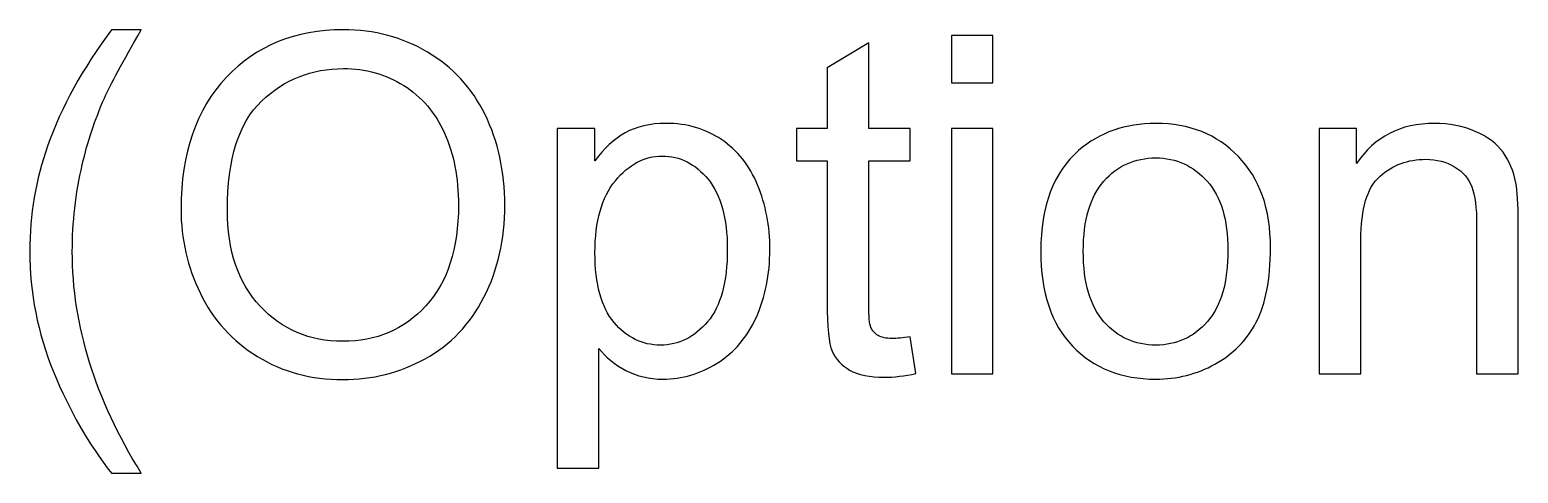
# Model space of a CAD drawing. Header units: millimetres. Extents: x -961 to -101, y 26 to 952.
# Drawn here: x -960.78 to -920.78, y 80.25 to 92.16 of the extents above; entities that cross this region are included whole.
import ezdxf

# ---------------------------------------------------------------- set-up
doc = ezdxf.new("R2010")
doc.units = ezdxf.units.MM
doc.header["$MEASUREMENT"] = 0
doc.layers.add('Layer 1', color=7, linetype='Continuous')

msp = doc.modelspace()

# ---------------------------------------------------------------- linework, layer by layer
at = {"layer": 'Layer 1', "color": 250}
for points, knots in [([(-958.5781, 80.25), (-959.1919, 81.0268), (-959.7126, 81.9349), (-960.1381, 82.9763), (-960.1381, 82.9763), (-960.5635, 84.0177), (-960.7752, 85.0972), (-960.7752, 86.2127), (-960.7752, 86.2127), (-960.7752, 87.1969), (-960.6164, 88.1388), (-960.2989, 89.0384), (-960.2989, 89.0384), (-959.9264, 90.084), (-959.3528, 91.1254), (-958.5781, 92.1626), (-958.5781, 92.1626), (-958.5781, 92.1626), (-957.778, 92.1626), (-957.778, 92.1626), (-957.778, 92.1626), (-958.2775, 91.3032), (-958.6098, 90.6894), (-958.7707, 90.3211), (-958.7707, 90.3211), (-959.0226, 89.7517), (-959.2216, 89.1569), (-959.3655, 88.5368), (-959.3655, 88.5368), (-959.5433, 87.7642), (-959.6322, 86.9874), (-959.6322, 86.2063), (-959.6322, 86.2063), (-959.6322, 84.2188), (-959.0141, 82.2333), (-957.778, 80.25), (-957.778, 80.25), (-957.778, 80.25), (-958.5781, 80.25), (-958.5781, 80.25)], [0, 0, 0, 0, 0.0909091, 0.0909091, 0.0909091, 0.0909091, 0.1818182, 0.1818182, 0.1818182, 0.1818182, 0.2727273, 0.2727273, 0.2727273, 0.2727273, 0.3636364, 0.3636364, 0.3636364, 0.3636364, 0.4545455, 0.4545455, 0.4545455, 0.4545455, 0.5454545, 0.5454545, 0.5454545, 0.5454545, 0.6363636, 0.6363636, 0.6363636, 0.6363636, 0.7272727, 0.7272727, 0.7272727, 0.7272727, 0.8181818, 0.8181818, 0.8181818, 0.8181818, 1, 1, 1, 1]), ([(-956.7112, 87.343), (-956.7112, 88.85), (-956.3048, 90.0311), (-955.4941, 90.8841), (-955.4941, 90.8841), (-954.6834, 91.7372), (-953.6378, 92.1626), (-952.3551, 92.1626), (-952.3551, 92.1626), (-951.5148, 92.1626), (-950.7591, 91.9615), (-950.0839, 91.5615), (-950.0839, 91.5615), (-949.4108, 91.1614), (-948.8965, 90.6026), (-948.543, 89.8851), (-948.543, 89.8851), (-948.1895, 89.1696), (-948.0117, 88.3568), (-948.0117, 87.4488), (-948.0117, 87.4488), (-948.0117, 86.528), (-948.198, 85.7025), (-948.5705, 84.9765), (-948.5705, 84.9765), (-948.943, 84.2484), (-949.4701, 83.6981), (-950.1516, 83.3255), (-950.1516, 83.3255), (-950.8353, 82.9509), (-951.5719, 82.7646), (-952.3614, 82.7646), (-952.3614, 82.7646), (-953.2187, 82.7646), (-953.9828, 82.972), (-954.658, 83.3848), (-954.658, 83.3848), (-955.3311, 83.7975), (-955.8434, 84.3606), (-956.1905, 85.076), (-956.1905, 85.076), (-956.5376, 85.7893), (-956.7112, 86.545), (-956.7112, 87.343)], [0, 0, 0, 0, 0.0833333, 0.0833333, 0.0833333, 0.0833333, 0.1666667, 0.1666667, 0.1666667, 0.1666667, 0.25, 0.25, 0.25, 0.25, 0.3333333, 0.3333333, 0.3333333, 0.3333333, 0.4166667, 0.4166667, 0.4166667, 0.4166667, 0.5, 0.5, 0.5, 0.5, 0.5833333, 0.5833333, 0.5833333, 0.5833333, 0.6666667, 0.6666667, 0.6666667, 0.6666667, 0.75, 0.75, 0.75, 0.75, 0.8333333, 0.8333333, 0.8333333, 0.8333333, 1, 1, 1, 1]), ([(-936.0123, 90.7402), (-936.0123, 90.7402), (-936.0123, 92.0102), (-936.0123, 92.0102), (-936.0123, 92.0102), (-936.0123, 92.0102), (-934.8947, 92.0102), (-934.8947, 92.0102), (-934.8947, 92.0102), (-934.8947, 92.0102), (-934.8947, 90.7402), (-934.8947, 90.7402), (-934.8947, 90.7402), (-934.8947, 90.7402), (-936.0123, 90.7402), (-936.0123, 90.7402)], [0, 0, 0, 0, 0.2, 0.2, 0.2, 0.2, 0.4, 0.4, 0.4, 0.4, 0.6, 0.6, 0.6, 0.6, 1, 1, 1, 1]), ([(-937.1151, 83.914), (-937.1151, 83.914), (-936.9627, 82.9276), (-936.9627, 82.9276), (-936.9627, 82.9276), (-937.276, 82.862), (-937.5575, 82.8281), (-937.803, 82.8281), (-937.803, 82.8281), (-938.2073, 82.8281), (-938.5206, 82.8916), (-938.7449, 83.0207), (-938.7449, 83.0207), (-938.9672, 83.1498), (-939.1238, 83.3171), (-939.2148, 83.5266), (-939.2148, 83.5266), (-939.3058, 83.7362), (-939.3503, 84.1764), (-939.3503, 84.8474), (-939.3503, 84.8474), (-939.3503, 84.8474), (-939.3503, 88.6447), (-939.3503, 88.6447), (-939.3503, 88.6447), (-939.3503, 88.6447), (-940.1758, 88.6447), (-940.1758, 88.6447), (-940.1758, 88.6447), (-940.1758, 88.6447), (-940.1758, 89.5083), (-940.1758, 89.5083), (-940.1758, 89.5083), (-940.1758, 89.5083), (-939.3503, 89.5083), (-939.3503, 89.5083), (-939.3503, 89.5083), (-939.3503, 89.5083), (-939.3503, 91.1381), (-939.3503, 91.1381), (-939.3503, 91.1381), (-939.3503, 91.1381), (-938.2327, 91.8091), (-938.2327, 91.8091), (-938.2327, 91.8091), (-938.2327, 91.8091), (-938.2327, 89.5083), (-938.2327, 89.5083), (-938.2327, 89.5083), (-938.2327, 89.5083), (-937.1151, 89.5083), (-937.1151, 89.5083), (-937.1151, 89.5083), (-937.1151, 89.5083), (-937.1151, 88.6447), (-937.1151, 88.6447), (-937.1151, 88.6447), (-937.1151, 88.6447), (-938.2327, 88.6447), (-938.2327, 88.6447), (-938.2327, 88.6447), (-938.2327, 88.6447), (-938.2327, 84.7839), (-938.2327, 84.7839), (-938.2327, 84.7839), (-938.2327, 84.4643), (-938.2136, 84.259), (-938.1734, 84.168), (-938.1734, 84.168), (-938.1353, 84.0769), (-938.0718, 84.005), (-937.9829, 83.9499), (-937.9829, 83.9499), (-937.894, 83.897), (-937.767, 83.8695), (-937.6019, 83.8695), (-937.6019, 83.8695), (-937.4792, 83.8695), (-937.3162, 83.8843), (-937.1151, 83.914)], [0, 0, 0, 0, 0.047619, 0.047619, 0.047619, 0.047619, 0.0952381, 0.0952381, 0.0952381, 0.0952381, 0.1428571, 0.1428571, 0.1428571, 0.1428571, 0.1904762, 0.1904762, 0.1904762, 0.1904762, 0.2380952, 0.2380952, 0.2380952, 0.2380952, 0.2857143, 0.2857143, 0.2857143, 0.2857143, 0.3333333, 0.3333333, 0.3333333, 0.3333333, 0.3809524, 0.3809524, 0.3809524, 0.3809524, 0.4285714, 0.4285714, 0.4285714, 0.4285714, 0.4761905, 0.4761905, 0.4761905, 0.4761905, 0.5238095, 0.5238095, 0.5238095, 0.5238095, 0.5714286, 0.5714286, 0.5714286, 0.5714286, 0.6190476, 0.6190476, 0.6190476, 0.6190476, 0.6666667, 0.6666667, 0.6666667, 0.6666667, 0.7142857, 0.7142857, 0.7142857, 0.7142857, 0.7619048, 0.7619048, 0.7619048, 0.7619048, 0.8095238, 0.8095238, 0.8095238, 0.8095238, 0.8571429, 0.8571429, 0.8571429, 0.8571429, 0.9047619, 0.9047619, 0.9047619, 0.9047619, 1, 1, 1, 1]), ([(-955.4666, 87.3218), (-955.4666, 86.2275), (-955.1724, 85.366), (-954.5839, 84.7373), (-954.5839, 84.7373), (-953.9955, 84.1087), (-953.2568, 83.7933), (-952.3678, 83.7933), (-952.3678, 83.7933), (-951.4619, 83.7933), (-950.7189, 84.1108), (-950.1326, 84.7458), (-950.1326, 84.7458), (-949.5484, 85.3808), (-949.2563, 86.2825), (-949.2563, 87.4509), (-949.2563, 87.4509), (-949.2563, 88.1896), (-949.3812, 88.8352), (-949.6309, 89.3855), (-949.6309, 89.3855), (-949.8807, 89.9359), (-950.2469, 90.3634), (-950.7274, 90.6661), (-950.7274, 90.6661), (-951.21, 90.9688), (-951.7497, 91.1212), (-952.3487, 91.1212), (-952.3487, 91.1212), (-953.1996, 91.1212), (-953.932, 90.8291), (-954.5458, 90.2449), (-954.5458, 90.2449), (-955.1597, 89.6607), (-955.4666, 88.687), (-955.4666, 87.3218)], [0, 0, 0, 0, 0.1, 0.1, 0.1, 0.1, 0.2, 0.2, 0.2, 0.2, 0.3, 0.3, 0.3, 0.3, 0.4, 0.4, 0.4, 0.4, 0.5, 0.5, 0.5, 0.5, 0.6, 0.6, 0.6, 0.6, 0.7, 0.7, 0.7, 0.7, 0.8, 0.8, 0.8, 0.8, 1, 1, 1, 1]), ([(-946.6041, 80.3897), (-946.6041, 80.3897), (-946.6041, 89.5083), (-946.6041, 89.5083), (-946.6041, 89.5083), (-946.6041, 89.5083), (-945.5881, 89.5083), (-945.5881, 89.5083), (-945.5881, 89.5083), (-945.5881, 89.5083), (-945.5881, 88.6426), (-945.5881, 88.6426), (-945.5881, 88.6426), (-945.3489, 88.977), (-945.078, 89.2289), (-944.7753, 89.3961), (-944.7753, 89.3961), (-944.4747, 89.5633), (-944.1085, 89.648), (-943.6789, 89.648), (-943.6789, 89.648), (-943.1158, 89.648), (-942.6205, 89.5041), (-942.1908, 89.2141), (-942.1908, 89.2141), (-941.7612, 88.9262), (-941.4373, 88.5177), (-941.2172, 87.9928), (-941.2172, 87.9928), (-940.9992, 87.4657), (-940.8891, 86.89), (-940.8891, 86.2613), (-940.8891, 86.2613), (-940.8891, 85.5904), (-941.0097, 84.985), (-941.251, 84.4452), (-941.251, 84.4452), (-941.4923, 83.9076), (-941.8437, 83.4949), (-942.3051, 83.207), (-942.3051, 83.207), (-942.7645, 82.9212), (-943.2492, 82.7773), (-943.7572, 82.7773), (-943.7572, 82.7773), (-944.1297, 82.7773), (-944.4641, 82.8556), (-944.7584, 83.0123), (-944.7584, 83.0123), (-945.0547, 83.1689), (-945.296, 83.3657), (-945.4865, 83.6049), (-945.4865, 83.6049), (-945.4865, 83.6049), (-945.4865, 80.3897), (-945.4865, 80.3897), (-945.4865, 80.3897), (-945.4865, 80.3897), (-946.6041, 80.3897), (-946.6041, 80.3897)], [0, 0, 0, 0, 0.0625, 0.0625, 0.0625, 0.0625, 0.125, 0.125, 0.125, 0.125, 0.1875, 0.1875, 0.1875, 0.1875, 0.25, 0.25, 0.25, 0.25, 0.3125, 0.3125, 0.3125, 0.3125, 0.375, 0.375, 0.375, 0.375, 0.4375, 0.4375, 0.4375, 0.4375, 0.5, 0.5, 0.5, 0.5, 0.5625, 0.5625, 0.5625, 0.5625, 0.625, 0.625, 0.625, 0.625, 0.6875, 0.6875, 0.6875, 0.6875, 0.75, 0.75, 0.75, 0.75, 0.8125, 0.8125, 0.8125, 0.8125, 0.875, 0.875, 0.875, 0.875, 1, 1, 1, 1]), ([(-933.6099, 86.2127), (-933.6099, 87.4297), (-933.2712, 88.3314), (-932.5918, 88.9178), (-932.5918, 88.9178), (-932.0266, 89.4046), (-931.3345, 89.648), (-930.5196, 89.648), (-930.5196, 89.648), (-929.6157, 89.648), (-928.8749, 89.3517), (-928.2992, 88.759), (-928.2992, 88.759), (-927.7256, 88.1685), (-927.4377, 87.3493), (-927.4377, 86.3058), (-927.4377, 86.3058), (-927.4377, 85.4591), (-927.5647, 84.7945), (-927.8187, 84.3098), (-927.8187, 84.3098), (-928.0727, 83.8251), (-928.4431, 83.4483), (-928.9299, 83.1795), (-928.9299, 83.1795), (-929.4147, 82.9106), (-929.9459, 82.7773), (-930.5196, 82.7773), (-930.5196, 82.7773), (-931.4424, 82.7773), (-932.1875, 83.0715), (-932.7569, 83.6621), (-932.7569, 83.6621), (-933.3263, 84.2526), (-933.6099, 85.1035), (-933.6099, 86.2127)], [0, 0, 0, 0, 0.1, 0.1, 0.1, 0.1, 0.2, 0.2, 0.2, 0.2, 0.3, 0.3, 0.3, 0.3, 0.4, 0.4, 0.4, 0.4, 0.5, 0.5, 0.5, 0.5, 0.6, 0.6, 0.6, 0.6, 0.7, 0.7, 0.7, 0.7, 0.8, 0.8, 0.8, 0.8, 1, 1, 1, 1]), ([(-926.1275, 82.917), (-926.1275, 82.917), (-926.1275, 89.5083), (-926.1275, 89.5083), (-926.1275, 89.5083), (-926.1275, 89.5083), (-925.1242, 89.5083), (-925.1242, 89.5083), (-925.1242, 89.5083), (-925.1242, 89.5083), (-925.1242, 88.5727), (-925.1242, 88.5727), (-925.1242, 88.5727), (-924.6416, 89.2903), (-923.9431, 89.648), (-923.0308, 89.648), (-923.0308, 89.648), (-922.6329, 89.648), (-922.2688, 89.576), (-921.9365, 89.4342), (-921.9365, 89.4342), (-921.6042, 89.2924), (-921.3544, 89.104), (-921.1893, 88.8733), (-921.1893, 88.8733), (-921.0242, 88.6426), (-920.9078, 88.3674), (-920.8422, 88.0499), (-920.8422, 88.0499), (-920.802, 87.8425), (-920.7808, 87.4805), (-920.7808, 86.9641), (-920.7808, 86.9641), (-920.7808, 86.9641), (-920.7808, 82.917), (-920.7808, 82.917), (-920.7808, 82.917), (-920.7808, 82.917), (-921.8984, 82.917), (-921.8984, 82.917), (-921.8984, 82.917), (-921.8984, 82.917), (-921.8984, 86.9217), (-921.8984, 86.9217), (-921.8984, 86.9217), (-921.8984, 87.3768), (-921.9407, 87.7176), (-922.0275, 87.942), (-922.0275, 87.942), (-922.1143, 88.1663), (-922.2688, 88.3463), (-922.4889, 88.4817), (-922.4889, 88.4817), (-922.7091, 88.6151), (-922.9694, 88.6828), (-923.2658, 88.6828), (-923.2658, 88.6828), (-923.7399, 88.6828), (-924.1484, 88.5325), (-924.4934, 88.2298), (-924.4934, 88.2298), (-924.8384, 87.9293), (-925.0099, 87.3557), (-925.0099, 86.5132), (-925.0099, 86.5132), (-925.0099, 86.5132), (-925.0099, 82.917), (-925.0099, 82.917), (-925.0099, 82.917), (-925.0099, 82.917), (-926.1275, 82.917), (-926.1275, 82.917)], [0, 0, 0, 0, 0.0526316, 0.0526316, 0.0526316, 0.0526316, 0.1052632, 0.1052632, 0.1052632, 0.1052632, 0.1578947, 0.1578947, 0.1578947, 0.1578947, 0.2105263, 0.2105263, 0.2105263, 0.2105263, 0.2631579, 0.2631579, 0.2631579, 0.2631579, 0.3157895, 0.3157895, 0.3157895, 0.3157895, 0.3684211, 0.3684211, 0.3684211, 0.3684211, 0.4210526, 0.4210526, 0.4210526, 0.4210526, 0.4736842, 0.4736842, 0.4736842, 0.4736842, 0.5263158, 0.5263158, 0.5263158, 0.5263158, 0.5789474, 0.5789474, 0.5789474, 0.5789474, 0.6315789, 0.6315789, 0.6315789, 0.6315789, 0.6842105, 0.6842105, 0.6842105, 0.6842105, 0.7368421, 0.7368421, 0.7368421, 0.7368421, 0.7894737, 0.7894737, 0.7894737, 0.7894737, 0.8421053, 0.8421053, 0.8421053, 0.8421053, 0.8947368, 0.8947368, 0.8947368, 0.8947368, 1, 1, 1, 1]), ([(-936.0123, 82.917), (-936.0123, 82.917), (-936.0123, 89.5083), (-936.0123, 89.5083), (-936.0123, 89.5083), (-936.0123, 89.5083), (-934.8947, 89.5083), (-934.8947, 89.5083), (-934.8947, 89.5083), (-934.8947, 89.5083), (-934.8947, 82.917), (-934.8947, 82.917), (-934.8947, 82.917), (-934.8947, 82.917), (-936.0123, 82.917), (-936.0123, 82.917)], [0, 0, 0, 0, 0.2, 0.2, 0.2, 0.2, 0.4, 0.4, 0.4, 0.4, 0.6, 0.6, 0.6, 0.6, 1, 1, 1, 1]), ([(-945.5881, 86.1724), (-945.5881, 85.3279), (-945.4166, 84.7035), (-945.0759, 84.2992), (-945.0759, 84.2992), (-944.733, 83.8949), (-944.3181, 83.6917), (-943.8313, 83.6917), (-943.8313, 83.6917), (-943.336, 83.6917), (-942.9126, 83.9013), (-942.5613, 84.3204), (-942.5613, 84.3204), (-942.2078, 84.7395), (-942.0321, 85.3872), (-942.0321, 86.2656), (-942.0321, 86.2656), (-942.0321, 87.1038), (-942.2035, 87.7303), (-942.5486, 88.1473), (-942.5486, 88.1473), (-942.8936, 88.5643), (-943.3042, 88.7717), (-943.7826, 88.7717), (-943.7826, 88.7717), (-944.2567, 88.7717), (-944.6758, 88.5495), (-945.0399, 88.1071), (-945.0399, 88.1071), (-945.4061, 87.6626), (-945.5881, 87.0191), (-945.5881, 86.1724)], [0, 0, 0, 0, 0.1111111, 0.1111111, 0.1111111, 0.1111111, 0.2222222, 0.2222222, 0.2222222, 0.2222222, 0.3333333, 0.3333333, 0.3333333, 0.3333333, 0.4444444, 0.4444444, 0.4444444, 0.4444444, 0.5555556, 0.5555556, 0.5555556, 0.5555556, 0.6666667, 0.6666667, 0.6666667, 0.6666667, 0.7777778, 0.7777778, 0.7777778, 0.7777778, 1, 1, 1, 1]), ([(-932.4669, 86.2105), (-932.4669, 85.3681), (-932.2827, 84.7373), (-931.9144, 84.3204), (-931.9144, 84.3204), (-931.544, 83.9013), (-931.0805, 83.6917), (-930.5196, 83.6917), (-930.5196, 83.6917), (-929.965, 83.6917), (-929.5036, 83.9013), (-929.1331, 84.3225), (-929.1331, 84.3225), (-928.7648, 84.7437), (-928.5807, 85.385), (-928.5807, 86.2465), (-928.5807, 86.2465), (-928.5807, 87.0593), (-928.767, 87.6753), (-929.1374, 88.0923), (-929.1374, 88.0923), (-929.5078, 88.5114), (-929.9692, 88.7209), (-930.5196, 88.7209), (-930.5196, 88.7209), (-931.0805, 88.7209), (-931.544, 88.5135), (-931.9144, 88.0965), (-931.9144, 88.0965), (-932.2827, 87.6795), (-932.4669, 87.0509), (-932.4669, 86.2105)], [0, 0, 0, 0, 0.1111111, 0.1111111, 0.1111111, 0.1111111, 0.2222222, 0.2222222, 0.2222222, 0.2222222, 0.3333333, 0.3333333, 0.3333333, 0.3333333, 0.4444444, 0.4444444, 0.4444444, 0.4444444, 0.5555556, 0.5555556, 0.5555556, 0.5555556, 0.6666667, 0.6666667, 0.6666667, 0.6666667, 0.7777778, 0.7777778, 0.7777778, 0.7777778, 1, 1, 1, 1])]:
    msp.add_open_spline(points, degree=3, knots=knots, dxfattribs=at)
at = {"layer": 'Layer 1', "color": 250, "lineweight": 9}
for points, knots in [([(-958.5781, 80.25), (-959.1919, 81.0268), (-959.7126, 81.9349), (-960.1381, 82.9763), (-960.1381, 82.9763), (-960.5635, 84.0177), (-960.7752, 85.0972), (-960.7752, 86.2127), (-960.7752, 86.2127), (-960.7752, 87.1969), (-960.6164, 88.1388), (-960.2989, 89.0384), (-960.2989, 89.0384), (-959.9264, 90.084), (-959.3528, 91.1254), (-958.5781, 92.1626), (-958.5781, 92.1626), (-958.5781, 92.1626), (-957.778, 92.1626), (-957.778, 92.1626), (-957.778, 92.1626), (-958.2775, 91.3032), (-958.6098, 90.6894), (-958.7707, 90.3211), (-958.7707, 90.3211), (-959.0226, 89.7517), (-959.2216, 89.1569), (-959.3655, 88.5368), (-959.3655, 88.5368), (-959.5433, 87.7642), (-959.6322, 86.9874), (-959.6322, 86.2063), (-959.6322, 86.2063), (-959.6322, 84.2188), (-959.0141, 82.2333), (-957.778, 80.25), (-957.778, 80.25), (-957.778, 80.25), (-958.5781, 80.25), (-958.5781, 80.25)], [0, 0, 0, 0, 0.0909091, 0.0909091, 0.0909091, 0.0909091, 0.1818182, 0.1818182, 0.1818182, 0.1818182, 0.2727273, 0.2727273, 0.2727273, 0.2727273, 0.3636364, 0.3636364, 0.3636364, 0.3636364, 0.4545455, 0.4545455, 0.4545455, 0.4545455, 0.5454545, 0.5454545, 0.5454545, 0.5454545, 0.6363636, 0.6363636, 0.6363636, 0.6363636, 0.7272727, 0.7272727, 0.7272727, 0.7272727, 0.8181818, 0.8181818, 0.8181818, 0.8181818, 1, 1, 1, 1]), ([(-956.7112, 87.343), (-956.7112, 88.85), (-956.3048, 90.0311), (-955.4941, 90.8841), (-955.4941, 90.8841), (-954.6834, 91.7372), (-953.6378, 92.1626), (-952.3551, 92.1626), (-952.3551, 92.1626), (-951.5148, 92.1626), (-950.7591, 91.9615), (-950.0839, 91.5615), (-950.0839, 91.5615), (-949.4108, 91.1614), (-948.8965, 90.6026), (-948.543, 89.8851), (-948.543, 89.8851), (-948.1895, 89.1696), (-948.0117, 88.3568), (-948.0117, 87.4488), (-948.0117, 87.4488), (-948.0117, 86.528), (-948.198, 85.7025), (-948.5705, 84.9765), (-948.5705, 84.9765), (-948.943, 84.2484), (-949.4701, 83.6981), (-950.1516, 83.3255), (-950.1516, 83.3255), (-950.8353, 82.9509), (-951.5719, 82.7646), (-952.3614, 82.7646), (-952.3614, 82.7646), (-953.2187, 82.7646), (-953.9828, 82.972), (-954.658, 83.3848), (-954.658, 83.3848), (-955.3311, 83.7975), (-955.8434, 84.3606), (-956.1905, 85.076), (-956.1905, 85.076), (-956.5376, 85.7893), (-956.7112, 86.545), (-956.7112, 87.343)], [0, 0, 0, 0, 0.0833333, 0.0833333, 0.0833333, 0.0833333, 0.1666667, 0.1666667, 0.1666667, 0.1666667, 0.25, 0.25, 0.25, 0.25, 0.3333333, 0.3333333, 0.3333333, 0.3333333, 0.4166667, 0.4166667, 0.4166667, 0.4166667, 0.5, 0.5, 0.5, 0.5, 0.5833333, 0.5833333, 0.5833333, 0.5833333, 0.6666667, 0.6666667, 0.6666667, 0.6666667, 0.75, 0.75, 0.75, 0.75, 0.8333333, 0.8333333, 0.8333333, 0.8333333, 1, 1, 1, 1]), ([(-936.0123, 90.7402), (-936.0123, 90.7402), (-936.0123, 92.0102), (-936.0123, 92.0102), (-936.0123, 92.0102), (-936.0123, 92.0102), (-934.8947, 92.0102), (-934.8947, 92.0102), (-934.8947, 92.0102), (-934.8947, 92.0102), (-934.8947, 90.7402), (-934.8947, 90.7402), (-934.8947, 90.7402), (-934.8947, 90.7402), (-936.0123, 90.7402), (-936.0123, 90.7402)], [0, 0, 0, 0, 0.2, 0.2, 0.2, 0.2, 0.4, 0.4, 0.4, 0.4, 0.6, 0.6, 0.6, 0.6, 1, 1, 1, 1]), ([(-937.1151, 83.914), (-937.1151, 83.914), (-936.9627, 82.9276), (-936.9627, 82.9276), (-936.9627, 82.9276), (-937.276, 82.862), (-937.5575, 82.8281), (-937.803, 82.8281), (-937.803, 82.8281), (-938.2073, 82.8281), (-938.5206, 82.8916), (-938.7449, 83.0207), (-938.7449, 83.0207), (-938.9672, 83.1498), (-939.1238, 83.3171), (-939.2148, 83.5266), (-939.2148, 83.5266), (-939.3058, 83.7362), (-939.3503, 84.1764), (-939.3503, 84.8474), (-939.3503, 84.8474), (-939.3503, 84.8474), (-939.3503, 88.6447), (-939.3503, 88.6447), (-939.3503, 88.6447), (-939.3503, 88.6447), (-940.1758, 88.6447), (-940.1758, 88.6447), (-940.1758, 88.6447), (-940.1758, 88.6447), (-940.1758, 89.5083), (-940.1758, 89.5083), (-940.1758, 89.5083), (-940.1758, 89.5083), (-939.3503, 89.5083), (-939.3503, 89.5083), (-939.3503, 89.5083), (-939.3503, 89.5083), (-939.3503, 91.1381), (-939.3503, 91.1381), (-939.3503, 91.1381), (-939.3503, 91.1381), (-938.2327, 91.8091), (-938.2327, 91.8091), (-938.2327, 91.8091), (-938.2327, 91.8091), (-938.2327, 89.5083), (-938.2327, 89.5083), (-938.2327, 89.5083), (-938.2327, 89.5083), (-937.1151, 89.5083), (-937.1151, 89.5083), (-937.1151, 89.5083), (-937.1151, 89.5083), (-937.1151, 88.6447), (-937.1151, 88.6447), (-937.1151, 88.6447), (-937.1151, 88.6447), (-938.2327, 88.6447), (-938.2327, 88.6447), (-938.2327, 88.6447), (-938.2327, 88.6447), (-938.2327, 84.7839), (-938.2327, 84.7839), (-938.2327, 84.7839), (-938.2327, 84.4643), (-938.2136, 84.259), (-938.1734, 84.168), (-938.1734, 84.168), (-938.1353, 84.0769), (-938.0718, 84.005), (-937.9829, 83.9499), (-937.9829, 83.9499), (-937.894, 83.897), (-937.767, 83.8695), (-937.6019, 83.8695), (-937.6019, 83.8695), (-937.4792, 83.8695), (-937.3162, 83.8843), (-937.1151, 83.914)], [0, 0, 0, 0, 0.047619, 0.047619, 0.047619, 0.047619, 0.0952381, 0.0952381, 0.0952381, 0.0952381, 0.1428571, 0.1428571, 0.1428571, 0.1428571, 0.1904762, 0.1904762, 0.1904762, 0.1904762, 0.2380952, 0.2380952, 0.2380952, 0.2380952, 0.2857143, 0.2857143, 0.2857143, 0.2857143, 0.3333333, 0.3333333, 0.3333333, 0.3333333, 0.3809524, 0.3809524, 0.3809524, 0.3809524, 0.4285714, 0.4285714, 0.4285714, 0.4285714, 0.4761905, 0.4761905, 0.4761905, 0.4761905, 0.5238095, 0.5238095, 0.5238095, 0.5238095, 0.5714286, 0.5714286, 0.5714286, 0.5714286, 0.6190476, 0.6190476, 0.6190476, 0.6190476, 0.6666667, 0.6666667, 0.6666667, 0.6666667, 0.7142857, 0.7142857, 0.7142857, 0.7142857, 0.7619048, 0.7619048, 0.7619048, 0.7619048, 0.8095238, 0.8095238, 0.8095238, 0.8095238, 0.8571429, 0.8571429, 0.8571429, 0.8571429, 0.9047619, 0.9047619, 0.9047619, 0.9047619, 1, 1, 1, 1]), ([(-955.4666, 87.3218), (-955.4666, 86.2275), (-955.1724, 85.366), (-954.5839, 84.7373), (-954.5839, 84.7373), (-953.9955, 84.1087), (-953.2568, 83.7933), (-952.3678, 83.7933), (-952.3678, 83.7933), (-951.4619, 83.7933), (-950.7189, 84.1108), (-950.1326, 84.7458), (-950.1326, 84.7458), (-949.5484, 85.3808), (-949.2563, 86.2825), (-949.2563, 87.4509), (-949.2563, 87.4509), (-949.2563, 88.1896), (-949.3812, 88.8352), (-949.6309, 89.3855), (-949.6309, 89.3855), (-949.8807, 89.9359), (-950.2469, 90.3634), (-950.7274, 90.6661), (-950.7274, 90.6661), (-951.21, 90.9688), (-951.7497, 91.1212), (-952.3487, 91.1212), (-952.3487, 91.1212), (-953.1996, 91.1212), (-953.932, 90.8291), (-954.5458, 90.2449), (-954.5458, 90.2449), (-955.1597, 89.6607), (-955.4666, 88.687), (-955.4666, 87.3218)], [0, 0, 0, 0, 0.1, 0.1, 0.1, 0.1, 0.2, 0.2, 0.2, 0.2, 0.3, 0.3, 0.3, 0.3, 0.4, 0.4, 0.4, 0.4, 0.5, 0.5, 0.5, 0.5, 0.6, 0.6, 0.6, 0.6, 0.7, 0.7, 0.7, 0.7, 0.8, 0.8, 0.8, 0.8, 1, 1, 1, 1]), ([(-946.6041, 80.3897), (-946.6041, 80.3897), (-946.6041, 89.5083), (-946.6041, 89.5083), (-946.6041, 89.5083), (-946.6041, 89.5083), (-945.5881, 89.5083), (-945.5881, 89.5083), (-945.5881, 89.5083), (-945.5881, 89.5083), (-945.5881, 88.6426), (-945.5881, 88.6426), (-945.5881, 88.6426), (-945.3489, 88.977), (-945.078, 89.2289), (-944.7753, 89.3961), (-944.7753, 89.3961), (-944.4747, 89.5633), (-944.1085, 89.648), (-943.6789, 89.648), (-943.6789, 89.648), (-943.1158, 89.648), (-942.6205, 89.5041), (-942.1908, 89.2141), (-942.1908, 89.2141), (-941.7612, 88.9262), (-941.4373, 88.5177), (-941.2172, 87.9928), (-941.2172, 87.9928), (-940.9992, 87.4657), (-940.8891, 86.89), (-940.8891, 86.2613), (-940.8891, 86.2613), (-940.8891, 85.5904), (-941.0097, 84.985), (-941.251, 84.4452), (-941.251, 84.4452), (-941.4923, 83.9076), (-941.8437, 83.4949), (-942.3051, 83.207), (-942.3051, 83.207), (-942.7645, 82.9212), (-943.2492, 82.7773), (-943.7572, 82.7773), (-943.7572, 82.7773), (-944.1297, 82.7773), (-944.4641, 82.8556), (-944.7584, 83.0123), (-944.7584, 83.0123), (-945.0547, 83.1689), (-945.296, 83.3657), (-945.4865, 83.6049), (-945.4865, 83.6049), (-945.4865, 83.6049), (-945.4865, 80.3897), (-945.4865, 80.3897), (-945.4865, 80.3897), (-945.4865, 80.3897), (-946.6041, 80.3897), (-946.6041, 80.3897)], [0, 0, 0, 0, 0.0625, 0.0625, 0.0625, 0.0625, 0.125, 0.125, 0.125, 0.125, 0.1875, 0.1875, 0.1875, 0.1875, 0.25, 0.25, 0.25, 0.25, 0.3125, 0.3125, 0.3125, 0.3125, 0.375, 0.375, 0.375, 0.375, 0.4375, 0.4375, 0.4375, 0.4375, 0.5, 0.5, 0.5, 0.5, 0.5625, 0.5625, 0.5625, 0.5625, 0.625, 0.625, 0.625, 0.625, 0.6875, 0.6875, 0.6875, 0.6875, 0.75, 0.75, 0.75, 0.75, 0.8125, 0.8125, 0.8125, 0.8125, 0.875, 0.875, 0.875, 0.875, 1, 1, 1, 1]), ([(-933.6099, 86.2127), (-933.6099, 87.4297), (-933.2712, 88.3314), (-932.5918, 88.9178), (-932.5918, 88.9178), (-932.0266, 89.4046), (-931.3345, 89.648), (-930.5196, 89.648), (-930.5196, 89.648), (-929.6157, 89.648), (-928.8749, 89.3517), (-928.2992, 88.759), (-928.2992, 88.759), (-927.7256, 88.1685), (-927.4377, 87.3493), (-927.4377, 86.3058), (-927.4377, 86.3058), (-927.4377, 85.4591), (-927.5647, 84.7945), (-927.8187, 84.3098), (-927.8187, 84.3098), (-928.0727, 83.8251), (-928.4431, 83.4483), (-928.9299, 83.1795), (-928.9299, 83.1795), (-929.4147, 82.9106), (-929.9459, 82.7773), (-930.5196, 82.7773), (-930.5196, 82.7773), (-931.4424, 82.7773), (-932.1875, 83.0715), (-932.7569, 83.6621), (-932.7569, 83.6621), (-933.3263, 84.2526), (-933.6099, 85.1035), (-933.6099, 86.2127)], [0, 0, 0, 0, 0.1, 0.1, 0.1, 0.1, 0.2, 0.2, 0.2, 0.2, 0.3, 0.3, 0.3, 0.3, 0.4, 0.4, 0.4, 0.4, 0.5, 0.5, 0.5, 0.5, 0.6, 0.6, 0.6, 0.6, 0.7, 0.7, 0.7, 0.7, 0.8, 0.8, 0.8, 0.8, 1, 1, 1, 1]), ([(-926.1275, 82.917), (-926.1275, 82.917), (-926.1275, 89.5083), (-926.1275, 89.5083), (-926.1275, 89.5083), (-926.1275, 89.5083), (-925.1242, 89.5083), (-925.1242, 89.5083), (-925.1242, 89.5083), (-925.1242, 89.5083), (-925.1242, 88.5727), (-925.1242, 88.5727), (-925.1242, 88.5727), (-924.6416, 89.2903), (-923.9431, 89.648), (-923.0308, 89.648), (-923.0308, 89.648), (-922.6329, 89.648), (-922.2688, 89.576), (-921.9365, 89.4342), (-921.9365, 89.4342), (-921.6042, 89.2924), (-921.3544, 89.104), (-921.1893, 88.8733), (-921.1893, 88.8733), (-921.0242, 88.6426), (-920.9078, 88.3674), (-920.8422, 88.0499), (-920.8422, 88.0499), (-920.802, 87.8425), (-920.7808, 87.4805), (-920.7808, 86.9641), (-920.7808, 86.9641), (-920.7808, 86.9641), (-920.7808, 82.917), (-920.7808, 82.917), (-920.7808, 82.917), (-920.7808, 82.917), (-921.8984, 82.917), (-921.8984, 82.917), (-921.8984, 82.917), (-921.8984, 82.917), (-921.8984, 86.9217), (-921.8984, 86.9217), (-921.8984, 86.9217), (-921.8984, 87.3768), (-921.9407, 87.7176), (-922.0275, 87.942), (-922.0275, 87.942), (-922.1143, 88.1663), (-922.2688, 88.3463), (-922.4889, 88.4817), (-922.4889, 88.4817), (-922.7091, 88.6151), (-922.9694, 88.6828), (-923.2658, 88.6828), (-923.2658, 88.6828), (-923.7399, 88.6828), (-924.1484, 88.5325), (-924.4934, 88.2298), (-924.4934, 88.2298), (-924.8384, 87.9293), (-925.0099, 87.3557), (-925.0099, 86.5132), (-925.0099, 86.5132), (-925.0099, 86.5132), (-925.0099, 82.917), (-925.0099, 82.917), (-925.0099, 82.917), (-925.0099, 82.917), (-926.1275, 82.917), (-926.1275, 82.917)], [0, 0, 0, 0, 0.0526316, 0.0526316, 0.0526316, 0.0526316, 0.1052632, 0.1052632, 0.1052632, 0.1052632, 0.1578947, 0.1578947, 0.1578947, 0.1578947, 0.2105263, 0.2105263, 0.2105263, 0.2105263, 0.2631579, 0.2631579, 0.2631579, 0.2631579, 0.3157895, 0.3157895, 0.3157895, 0.3157895, 0.3684211, 0.3684211, 0.3684211, 0.3684211, 0.4210526, 0.4210526, 0.4210526, 0.4210526, 0.4736842, 0.4736842, 0.4736842, 0.4736842, 0.5263158, 0.5263158, 0.5263158, 0.5263158, 0.5789474, 0.5789474, 0.5789474, 0.5789474, 0.6315789, 0.6315789, 0.6315789, 0.6315789, 0.6842105, 0.6842105, 0.6842105, 0.6842105, 0.7368421, 0.7368421, 0.7368421, 0.7368421, 0.7894737, 0.7894737, 0.7894737, 0.7894737, 0.8421053, 0.8421053, 0.8421053, 0.8421053, 0.8947368, 0.8947368, 0.8947368, 0.8947368, 1, 1, 1, 1]), ([(-936.0123, 82.917), (-936.0123, 82.917), (-936.0123, 89.5083), (-936.0123, 89.5083), (-936.0123, 89.5083), (-936.0123, 89.5083), (-934.8947, 89.5083), (-934.8947, 89.5083), (-934.8947, 89.5083), (-934.8947, 89.5083), (-934.8947, 82.917), (-934.8947, 82.917), (-934.8947, 82.917), (-934.8947, 82.917), (-936.0123, 82.917), (-936.0123, 82.917)], [0, 0, 0, 0, 0.2, 0.2, 0.2, 0.2, 0.4, 0.4, 0.4, 0.4, 0.6, 0.6, 0.6, 0.6, 1, 1, 1, 1]), ([(-945.5881, 86.1724), (-945.5881, 85.3279), (-945.4166, 84.7035), (-945.0759, 84.2992), (-945.0759, 84.2992), (-944.733, 83.8949), (-944.3181, 83.6917), (-943.8313, 83.6917), (-943.8313, 83.6917), (-943.336, 83.6917), (-942.9126, 83.9013), (-942.5613, 84.3204), (-942.5613, 84.3204), (-942.2078, 84.7395), (-942.0321, 85.3872), (-942.0321, 86.2656), (-942.0321, 86.2656), (-942.0321, 87.1038), (-942.2035, 87.7303), (-942.5486, 88.1473), (-942.5486, 88.1473), (-942.8936, 88.5643), (-943.3042, 88.7717), (-943.7826, 88.7717), (-943.7826, 88.7717), (-944.2567, 88.7717), (-944.6758, 88.5495), (-945.0399, 88.1071), (-945.0399, 88.1071), (-945.4061, 87.6626), (-945.5881, 87.0191), (-945.5881, 86.1724)], [0, 0, 0, 0, 0.1111111, 0.1111111, 0.1111111, 0.1111111, 0.2222222, 0.2222222, 0.2222222, 0.2222222, 0.3333333, 0.3333333, 0.3333333, 0.3333333, 0.4444444, 0.4444444, 0.4444444, 0.4444444, 0.5555556, 0.5555556, 0.5555556, 0.5555556, 0.6666667, 0.6666667, 0.6666667, 0.6666667, 0.7777778, 0.7777778, 0.7777778, 0.7777778, 1, 1, 1, 1]), ([(-932.4669, 86.2105), (-932.4669, 85.3681), (-932.2827, 84.7373), (-931.9144, 84.3204), (-931.9144, 84.3204), (-931.544, 83.9013), (-931.0805, 83.6917), (-930.5196, 83.6917), (-930.5196, 83.6917), (-929.965, 83.6917), (-929.5036, 83.9013), (-929.1331, 84.3225), (-929.1331, 84.3225), (-928.7648, 84.7437), (-928.5807, 85.385), (-928.5807, 86.2465), (-928.5807, 86.2465), (-928.5807, 87.0593), (-928.767, 87.6753), (-929.1374, 88.0923), (-929.1374, 88.0923), (-929.5078, 88.5114), (-929.9692, 88.7209), (-930.5196, 88.7209), (-930.5196, 88.7209), (-931.0805, 88.7209), (-931.544, 88.5135), (-931.9144, 88.0965), (-931.9144, 88.0965), (-932.2827, 87.6795), (-932.4669, 87.0509), (-932.4669, 86.2105)], [0, 0, 0, 0, 0.1111111, 0.1111111, 0.1111111, 0.1111111, 0.2222222, 0.2222222, 0.2222222, 0.2222222, 0.3333333, 0.3333333, 0.3333333, 0.3333333, 0.4444444, 0.4444444, 0.4444444, 0.4444444, 0.5555556, 0.5555556, 0.5555556, 0.5555556, 0.6666667, 0.6666667, 0.6666667, 0.6666667, 0.7777778, 0.7777778, 0.7777778, 0.7777778, 1, 1, 1, 1])]:
    msp.add_open_spline(points, degree=3, knots=knots, dxfattribs=at)

doc.saveas('drawing.dxf')
